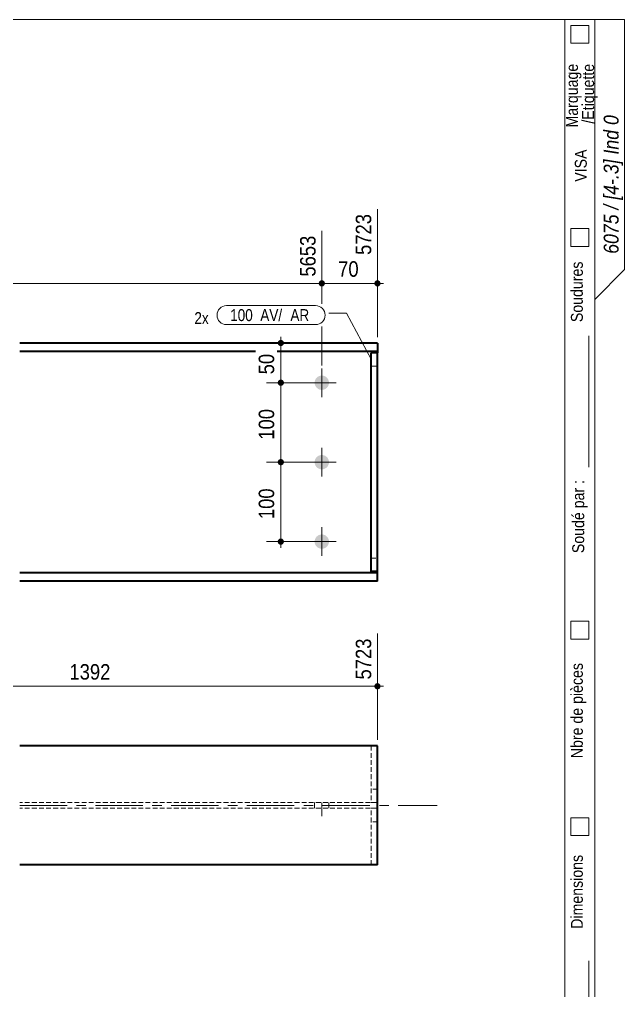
# Model space of a CAD drawing. Header units: millimetres. Extents: x 2 to 410, y 5 to 282.
# Drawn here: x 308.5 to 410, y 119 to 282 of the extents above; entities that cross this region are included whole.
import ezdxf

# ---------------------------------------------------------------- set-up
doc = ezdxf.new("R2010")
doc.units = ezdxf.units.MM
for name, pattern in [('AXES', [12.7, 7.9375, -1.5875, 1.5875, -1.5875]), ('CACHE2', [1.190625, 0.79375, -0.396875]), ('INTERROMPUX2', [9.525, 6.35, -3.175])]:
    doc.linetypes.add(name, pattern=pattern)
for name, color, linetype, lineweight in [('Autre type objet', 1, 'Continuous', 0), ('Axe', 1, 'Continuous', 0), ('Boulon', 7, 'Continuous', 0), ('Cache', 7, 'Continuous', 0), ('Cotation', 7, 'Continuous', 0), ('Feuille dessin', 5, 'Continuous', 0), ('Piece', 2, 'Continuous', 0), ('Repère pièce', 3, 'Continuous', 0)]:
    doc.layers.add(name, color=color, linetype=linetype, lineweight=lineweight)
doc.styles.add('ARIAL', font='ARIAL.TTF')
doc.styles.add('ARIAL_ITALIC', font='ARIALI.TTF')
doc.styles.add('COMIC_SANS_MS', font='COMIC.TTF')

# ---------------------------------------------------------------- blocks, each defined once
blk = doc.blocks.new('*A6')
at = {"layer": 'Boulon'}
for points in [[(360.42, 220.99), (360.42, 220.96), (360.42, 220.93), (360.41, 220.9), (360.41, 220.87), (360.41, 220.85), (360.4, 220.82), (360.4, 220.79), (360.39, 220.76), (360.38, 220.73), (360.38, 220.7), (360.37, 220.67), (360.36, 220.64), (360.35, 220.62), (360.34, 220.59), (360.33, 220.56), (360.32, 220.54), (360.3, 220.51), (360.29, 220.48), (360.28, 220.46), (360.26, 220.43), (360.25, 220.4), (360.23, 220.38), (360.22, 220.35), (360.2, 220.33), (360.18, 220.31), (360.17, 220.28), (360.15, 220.26), (360.13, 220.24), (360.11, 220.22), (360.09, 220.19), (360.07, 220.17), (360.05, 220.15), (360.03, 220.13), (360, 220.11), (359.98, 220.09), (359.96, 220.08), (359.93, 220.06), (359.91, 220.04), (359.89, 220.02), (359.86, 220.01), (359.84, 219.99), (359.81, 219.98), (359.79, 219.96), (359.76, 219.95), (359.73, 219.94), (359.71, 219.92), (359.68, 219.91), (359.65, 219.9), (359.62, 219.89), (359.6, 219.88), (359.57, 219.87), (359.54, 219.86), (359.51, 219.86), (359.48, 219.85), (359.45, 219.84), (359.42, 219.84), (359.4, 219.83), (359.37, 219.83), (359.34, 219.83), (359.31, 219.82), (359.28, 219.82), (359.25, 219.82), (359.22, 219.82), (359.19, 219.82), (359.16, 219.82), (359.13, 219.82), (359.1, 219.83), (359.07, 219.83), (359.04, 219.83), (359.01, 219.84), (358.99, 219.84), (358.96, 219.85), (358.93, 219.86), (358.9, 219.86), (358.87, 219.87), (358.84, 219.88), (358.82, 219.89), (358.79, 219.9), (358.76, 219.91), (358.73, 219.92), (358.71, 219.94), (358.68, 219.95), (358.65, 219.96), (358.63, 219.98), (358.6, 219.99), (358.58, 220.01), (358.55, 220.02), (358.53, 220.04), (358.5, 220.06), (358.48, 220.08), (358.46, 220.09), (358.44, 220.11), (358.41, 220.13), (358.39, 220.15), (358.37, 220.17), (358.35, 220.19), (358.33, 220.22), (358.31, 220.24), (358.29, 220.26), (358.27, 220.28), (358.26, 220.31), (358.24, 220.33), (358.22, 220.35), (358.21, 220.38), (358.19, 220.4), (358.18, 220.43), (358.16, 220.46), (358.15, 220.48), (358.13, 220.51), (358.12, 220.54), (358.11, 220.56), (358.1, 220.59), (358.09, 220.62), (358.08, 220.64), (358.07, 220.67), (358.06, 220.7), (358.06, 220.73), (358.05, 220.76), (358.04, 220.79), (358.04, 220.82), (358.03, 220.85), (358.03, 220.87), (358.03, 220.9), (358.02, 220.93), (358.02, 220.96), (358.02, 220.99), (358.02, 221.02), (358.02, 221.05), (358.02, 221.08), (358.02, 221.11), (358.03, 221.14), (358.03, 221.17), (358.03, 221.2), (358.04, 221.23), (358.04, 221.26), (358.05, 221.28), (358.06, 221.31), (358.06, 221.34), (358.07, 221.37), (358.08, 221.4), (358.09, 221.43), (358.1, 221.45), (358.11, 221.48), (358.12, 221.51), (358.13, 221.53), (358.15, 221.56), (358.16, 221.59), (358.18, 221.61), (358.19, 221.64), (358.21, 221.66), (358.22, 221.69), (358.24, 221.71), (358.26, 221.74), (358.27, 221.76), (358.29, 221.78), (358.31, 221.81), (358.33, 221.83), (358.35, 221.85), (358.37, 221.87), (358.39, 221.89), (358.41, 221.91), (358.44, 221.93), (358.46, 221.95), (358.48, 221.97), (358.5, 221.99), (358.53, 222), (358.55, 222.02), (358.58, 222.04), (358.6, 222.05), (358.63, 222.07), (358.65, 222.08), (358.68, 222.09), (358.71, 222.11), (358.73, 222.12), (358.76, 222.13), (358.79, 222.14), (358.82, 222.15), (358.84, 222.16), (358.87, 222.17), (358.9, 222.18), (358.93, 222.19), (358.96, 222.19), (358.99, 222.2), (359.01, 222.2), (359.04, 222.21), (359.07, 222.21), (359.1, 222.22), (359.13, 222.22), (359.16, 222.22), (359.19, 222.22), (359.22, 222.22), (359.25, 222.22), (359.28, 222.22), (359.31, 222.22), (359.34, 222.22), (359.37, 222.21), (359.4, 222.21), (359.42, 222.2), (359.45, 222.2), (359.48, 222.19), (359.51, 222.19), (359.54, 222.18), (359.57, 222.17), (359.6, 222.16), (359.62, 222.15), (359.65, 222.14), (359.68, 222.13), (359.71, 222.12), (359.73, 222.11), (359.76, 222.09), (359.79, 222.08), (359.81, 222.07), (359.84, 222.05), (359.86, 222.04), (359.89, 222.02), (359.91, 222), (359.93, 221.99), (359.96, 221.97), (359.98, 221.95), (360, 221.93), (360.03, 221.91), (360.05, 221.89), (360.07, 221.87), (360.09, 221.85), (360.11, 221.83), (360.13, 221.81), (360.15, 221.78), (360.17, 221.76), (360.18, 221.74), (360.2, 221.71), (360.22, 221.69), (360.23, 221.66), (360.25, 221.64), (360.26, 221.61), (360.28, 221.59), (360.29, 221.56), (360.3, 221.53), (360.32, 221.51), (360.33, 221.48), (360.34, 221.45), (360.35, 221.43), (360.36, 221.4), (360.37, 221.37), (360.38, 221.34), (360.38, 221.31), (360.39, 221.28), (360.4, 221.26), (360.4, 221.23), (360.41, 221.2), (360.41, 221.17), (360.41, 221.14), (360.42, 221.11), (360.42, 221.08), (360.42, 221.05), (360.42, 221.02)], [(360.42, 207.66), (360.42, 207.63), (360.42, 207.6), (360.41, 207.57), (360.41, 207.54), (360.41, 207.51), (360.4, 207.48), (360.4, 207.45), (360.39, 207.43), (360.38, 207.4), (360.38, 207.37), (360.37, 207.34), (360.36, 207.31), (360.35, 207.28), (360.34, 207.26), (360.33, 207.23), (360.32, 207.2), (360.3, 207.17), (360.29, 207.15), (360.28, 207.12), (360.26, 207.1), (360.25, 207.07), (360.23, 207.05), (360.22, 207.02), (360.2, 207), (360.18, 206.97), (360.17, 206.95), (360.15, 206.93), (360.13, 206.9), (360.11, 206.88), (360.09, 206.86), (360.07, 206.84), (360.05, 206.82), (360.03, 206.8), (360, 206.78), (359.98, 206.76), (359.96, 206.74), (359.93, 206.72), (359.91, 206.71), (359.89, 206.69), (359.86, 206.67), (359.84, 206.66), (359.81, 206.64), (359.79, 206.63), (359.76, 206.62), (359.73, 206.6), (359.71, 206.59), (359.68, 206.58), (359.65, 206.57), (359.62, 206.56), (359.6, 206.55), (359.57, 206.54), (359.54, 206.53), (359.51, 206.52), (359.48, 206.52), (359.45, 206.51), (359.42, 206.51), (359.4, 206.5), (359.37, 206.5), (359.34, 206.49), (359.31, 206.49), (359.28, 206.49), (359.25, 206.49), (359.22, 206.49), (359.19, 206.49), (359.16, 206.49), (359.13, 206.49), (359.1, 206.49), (359.07, 206.5), (359.04, 206.5), (359.01, 206.51), (358.99, 206.51), (358.96, 206.52), (358.93, 206.52), (358.9, 206.53), (358.87, 206.54), (358.84, 206.55), (358.82, 206.56), (358.79, 206.57), (358.76, 206.58), (358.73, 206.59), (358.71, 206.6), (358.68, 206.62), (358.65, 206.63), (358.63, 206.64), (358.6, 206.66), (358.58, 206.67), (358.55, 206.69), (358.53, 206.71), (358.5, 206.72), (358.48, 206.74), (358.46, 206.76), (358.44, 206.78), (358.41, 206.8), (358.39, 206.82), (358.37, 206.84), (358.35, 206.86), (358.33, 206.88), (358.31, 206.9), (358.29, 206.93), (358.27, 206.95), (358.26, 206.97), (358.24, 207), (358.22, 207.02), (358.21, 207.05), (358.19, 207.07), (358.18, 207.1), (358.16, 207.12), (358.15, 207.15), (358.13, 207.17), (358.12, 207.2), (358.11, 207.23), (358.1, 207.26), (358.09, 207.28), (358.08, 207.31), (358.07, 207.34), (358.06, 207.37), (358.06, 207.4), (358.05, 207.43), (358.04, 207.45), (358.04, 207.48), (358.03, 207.51), (358.03, 207.54), (358.03, 207.57), (358.02, 207.6), (358.02, 207.63), (358.02, 207.66), (358.02, 207.69), (358.02, 207.72), (358.02, 207.75), (358.02, 207.78), (358.03, 207.81), (358.03, 207.83), (358.03, 207.86), (358.04, 207.89), (358.04, 207.92), (358.05, 207.95), (358.06, 207.98), (358.06, 208.01), (358.07, 208.04), (358.08, 208.06), (358.09, 208.09), (358.1, 208.12), (358.11, 208.15), (358.12, 208.17), (358.13, 208.2), (358.15, 208.23), (358.16, 208.25), (358.18, 208.28), (358.19, 208.3), (358.21, 208.33), (358.22, 208.35), (358.24, 208.38), (358.26, 208.4), (358.27, 208.43), (358.29, 208.45), (358.31, 208.47), (358.33, 208.49), (358.35, 208.52), (358.37, 208.54), (358.39, 208.56), (358.41, 208.58), (358.44, 208.6), (358.46, 208.62), (358.48, 208.63), (358.5, 208.65), (358.53, 208.67), (358.55, 208.69), (358.58, 208.7), (358.6, 208.72), (358.63, 208.73), (358.65, 208.75), (358.68, 208.76), (358.71, 208.77), (358.73, 208.79), (358.76, 208.8), (358.79, 208.81), (358.82, 208.82), (358.84, 208.83), (358.87, 208.84), (358.9, 208.84), (358.93, 208.85), (358.96, 208.86), (358.99, 208.86), (359.01, 208.87), (359.04, 208.88), (359.07, 208.88), (359.1, 208.88), (359.13, 208.88), (359.16, 208.89), (359.19, 208.89), (359.22, 208.89), (359.25, 208.89), (359.28, 208.89), (359.31, 208.88), (359.34, 208.88), (359.37, 208.88), (359.4, 208.88), (359.42, 208.87), (359.45, 208.86), (359.48, 208.86), (359.51, 208.85), (359.54, 208.84), (359.57, 208.84), (359.6, 208.83), (359.62, 208.82), (359.65, 208.81), (359.68, 208.8), (359.71, 208.79), (359.73, 208.77), (359.76, 208.76), (359.79, 208.75), (359.81, 208.73), (359.84, 208.72), (359.86, 208.7), (359.89, 208.69), (359.91, 208.67), (359.93, 208.65), (359.96, 208.63), (359.98, 208.62), (360, 208.6), (360.03, 208.58), (360.05, 208.56), (360.07, 208.54), (360.09, 208.52), (360.11, 208.49), (360.13, 208.47), (360.15, 208.45), (360.17, 208.43), (360.18, 208.4), (360.2, 208.38), (360.22, 208.35), (360.23, 208.33), (360.25, 208.3), (360.26, 208.28), (360.28, 208.25), (360.29, 208.23), (360.3, 208.2), (360.32, 208.17), (360.33, 208.15), (360.34, 208.12), (360.35, 208.09), (360.36, 208.06), (360.37, 208.04), (360.38, 208.01), (360.38, 207.98), (360.39, 207.95), (360.4, 207.92), (360.4, 207.89), (360.41, 207.86), (360.41, 207.83), (360.41, 207.81), (360.42, 207.78), (360.42, 207.75), (360.42, 207.72), (360.42, 207.69)], [(360.42, 194.33), (360.42, 194.3), (360.42, 194.27), (360.41, 194.24), (360.41, 194.21), (360.41, 194.18), (360.4, 194.15), (360.4, 194.12), (360.39, 194.09), (360.38, 194.06), (360.38, 194.03), (360.37, 194.01), (360.36, 193.98), (360.35, 193.95), (360.34, 193.92), (360.33, 193.9), (360.32, 193.87), (360.3, 193.84), (360.29, 193.82), (360.28, 193.79), (360.26, 193.76), (360.25, 193.74), (360.23, 193.71), (360.22, 193.69), (360.2, 193.66), (360.18, 193.64), (360.17, 193.62), (360.15, 193.59), (360.13, 193.57), (360.11, 193.55), (360.09, 193.53), (360.07, 193.51), (360.05, 193.49), (360.03, 193.47), (360, 193.45), (359.98, 193.43), (359.96, 193.41), (359.93, 193.39), (359.91, 193.37), (359.89, 193.36), (359.86, 193.34), (359.84, 193.33), (359.81, 193.31), (359.79, 193.3), (359.76, 193.28), (359.73, 193.27), (359.71, 193.26), (359.68, 193.25), (359.65, 193.24), (359.62, 193.22), (359.6, 193.22), (359.57, 193.21), (359.54, 193.2), (359.51, 193.19), (359.48, 193.18), (359.45, 193.18), (359.42, 193.17), (359.4, 193.17), (359.37, 193.16), (359.34, 193.16), (359.31, 193.16), (359.28, 193.16), (359.25, 193.16), (359.22, 193.15), (359.19, 193.16), (359.16, 193.16), (359.13, 193.16), (359.1, 193.16), (359.07, 193.16), (359.04, 193.17), (359.01, 193.17), (358.99, 193.18), (358.96, 193.18), (358.93, 193.19), (358.9, 193.2), (358.87, 193.21), (358.84, 193.22), (358.82, 193.22), (358.79, 193.24), (358.76, 193.25), (358.73, 193.26), (358.71, 193.27), (358.68, 193.28), (358.65, 193.3), (358.63, 193.31), (358.6, 193.33), (358.58, 193.34), (358.55, 193.36), (358.53, 193.37), (358.5, 193.39), (358.48, 193.41), (358.46, 193.43), (358.44, 193.45), (358.41, 193.47), (358.39, 193.49), (358.37, 193.51), (358.35, 193.53), (358.33, 193.55), (358.31, 193.57), (358.29, 193.59), (358.27, 193.62), (358.26, 193.64), (358.24, 193.66), (358.22, 193.69), (358.21, 193.71), (358.19, 193.74), (358.18, 193.76), (358.16, 193.79), (358.15, 193.82), (358.13, 193.84), (358.12, 193.87), (358.11, 193.9), (358.1, 193.92), (358.09, 193.95), (358.08, 193.98), (358.07, 194.01), (358.06, 194.03), (358.06, 194.06), (358.05, 194.09), (358.04, 194.12), (358.04, 194.15), (358.03, 194.18), (358.03, 194.21), (358.03, 194.24), (358.02, 194.27), (358.02, 194.3), (358.02, 194.33), (358.02, 194.35), (358.02, 194.38), (358.02, 194.41), (358.02, 194.44), (358.03, 194.47), (358.03, 194.5), (358.03, 194.53), (358.04, 194.56), (358.04, 194.59), (358.05, 194.62), (358.06, 194.65), (358.06, 194.67), (358.07, 194.7), (358.08, 194.73), (358.09, 194.76), (358.1, 194.79), (358.11, 194.81), (358.12, 194.84), (358.13, 194.87), (358.15, 194.89), (358.16, 194.92), (358.18, 194.95), (358.19, 194.97), (358.21, 195), (358.22, 195.02), (358.24, 195.05), (358.26, 195.07), (358.27, 195.09), (358.29, 195.12), (358.31, 195.14), (358.33, 195.16), (358.35, 195.18), (358.37, 195.2), (358.39, 195.22), (358.41, 195.24), (358.44, 195.26), (358.46, 195.28), (358.48, 195.3), (358.5, 195.32), (358.53, 195.34), (358.55, 195.35), (358.58, 195.37), (358.6, 195.38), (358.63, 195.4), (358.65, 195.41), (358.68, 195.43), (358.71, 195.44), (358.73, 195.45), (358.76, 195.46), (358.79, 195.47), (358.82, 195.48), (358.84, 195.49), (358.87, 195.5), (358.9, 195.51), (358.93, 195.52), (358.96, 195.53), (358.99, 195.53), (359.01, 195.54), (359.04, 195.54), (359.07, 195.55), (359.1, 195.55), (359.13, 195.55), (359.16, 195.55), (359.19, 195.55), (359.22, 195.55), (359.25, 195.55), (359.28, 195.55), (359.31, 195.55), (359.34, 195.55), (359.37, 195.55), (359.4, 195.54), (359.42, 195.54), (359.45, 195.53), (359.48, 195.53), (359.51, 195.52), (359.54, 195.51), (359.57, 195.5), (359.6, 195.49), (359.62, 195.48), (359.65, 195.47), (359.68, 195.46), (359.71, 195.45), (359.73, 195.44), (359.76, 195.43), (359.79, 195.41), (359.81, 195.4), (359.84, 195.38), (359.86, 195.37), (359.89, 195.35), (359.91, 195.34), (359.93, 195.32), (359.96, 195.3), (359.98, 195.28), (360, 195.26), (360.03, 195.24), (360.05, 195.22), (360.07, 195.2), (360.09, 195.18), (360.11, 195.16), (360.13, 195.14), (360.15, 195.12), (360.17, 195.09), (360.18, 195.07), (360.2, 195.05), (360.22, 195.02), (360.23, 195), (360.25, 194.97), (360.26, 194.95), (360.28, 194.92), (360.29, 194.89), (360.3, 194.87), (360.32, 194.84), (360.33, 194.81), (360.34, 194.79), (360.35, 194.76), (360.36, 194.73), (360.37, 194.7), (360.38, 194.67), (360.38, 194.65), (360.39, 194.62), (360.4, 194.59), (360.4, 194.56), (360.41, 194.53), (360.41, 194.5), (360.41, 194.47), (360.42, 194.44), (360.42, 194.41), (360.42, 194.38), (360.42, 194.35)]]:
    blk.add_hatch(color=256, dxfattribs=at).paths.add_polyline_path(points, flags=17)
at = {"layer": 'Boulon', "linetype": 'Continuous', "lineweight": 0}
for p, q in [((359.22, 223.42), (359.22, 218.62)), ((356.82, 221.02), (361.62, 221.02)), ((359.22, 210.09), (359.22, 205.29)), ((356.82, 207.69), (361.62, 207.69)), ((359.22, 196.75), (359.22, 191.95)), ((356.82, 194.35), (361.62, 194.35))]:
    blk.add_line(p, q, dxfattribs=at)
blk = doc.blocks.new('*A8')
at = {"layer": 'Cache', "color": 7, "linetype": 'CACHE2', "lineweight": 20}
blk.add_line((368.552784, 189.32799), (368.552784, 226.04799), dxfattribs=at)
at = {"layer": 'Piece', "color": 2, "linetype": 'Continuous', "lineweight": 40}
for p, q in [((368.552784, 227.68799), (308.552784, 227.68799)), ((368.552784, 227.68799), (368.552784, 226.04799)), ((348.107013, 226.261323), (308.552784, 226.261323)), ((368.552784, 226.261323), (351.747013, 226.261323)), ((368.552784, 189.114656), (308.552784, 189.114656)), ((368.552784, 187.68799), (368.552784, 189.32799)), ((368.552784, 187.68799), (308.552784, 187.68799))]:
    blk.add_line(p, q, dxfattribs=at)
blk = doc.blocks.new('*A10')
at = {"layer": 'Cache', "color": 7, "linetype": 'CACHE2', "lineweight": 20}
for p, q in [((368.552784, 223.781323), (367.486118, 223.781323)), ((367.486118, 191.594657), (368.552784, 191.594657))]:
    blk.add_line(p, q, dxfattribs=at)
at = {"layer": 'Piece', "color": 2, "linetype": 'Continuous', "lineweight": 40}
for p, q in [((368.552785, 226.04799), (367.486118, 226.04799)), ((367.486118, 189.32799), (367.486118, 226.04799)), ((368.552785, 189.32799), (368.552785, 226.04799)), ((368.552785, 189.32799), (367.486118, 189.32799))]:
    blk.add_line(p, q, dxfattribs=at)
blk = doc.blocks.new('*A11')
at = {"layer": 'Cache', "color": 7, "linetype": 'CACHE2', "lineweight": 20}
for p, q in [((368.552784, 226.04799), (367.486117, 226.04799)), ((367.486118, 226.04799), (367.486118, 189.32799)), ((368.552784, 189.32799), (368.552784, 226.04799)), ((367.486118, 223.781323), (368.552784, 223.781323)), ((367.486118, 191.594657), (368.552784, 191.594657)), ((367.486117, 189.32799), (368.552784, 189.32799))]:
    blk.add_line(p, q, dxfattribs=at)
blk = doc.blocks.new('*A17')
at = {"layer": 'Boulon', "linetype": 'INTERROMPUX2', "lineweight": 0}
for p, q in [((358.019641, 149.601656), (358.019641, 150.548323)), ((358.019641, 149.601656), (358.019641, 150.548323)), ((358.019641, 149.601656), (358.019641, 150.548323)), ((359.219641, 148.268323), (359.219641, 150.548323)), ((359.219641, 148.268323), (359.219641, 150.548323)), ((359.219641, 148.268323), (359.219641, 150.548323)), ((360.419641, 149.601656), (360.419641, 150.548323)), ((360.419641, 149.601656), (360.419641, 150.548323)), ((360.419641, 149.601656), (360.419641, 150.548323))]:
    blk.add_line(p, q, dxfattribs=at)
blk = doc.blocks.new('*A19')
at = {"layer": 'Axe', "color": 1, "linetype": 'AXES', "lineweight": 15}
blk.add_line((308.552784, 150.07499), (378.552784, 150.07499), dxfattribs=at)
at = {"layer": 'Cache', "color": 7, "linetype": 'CACHE2', "lineweight": 20}
for p, q in [((368.552784, 150.548323), (308.552784, 150.548323)), ((368.552784, 149.601656), (308.552784, 149.601656))]:
    blk.add_line(p, q, dxfattribs=at)
at = {"layer": 'Piece', "color": 2, "linetype": 'Continuous', "lineweight": 40}
for p, q in [((368.552784, 160.07499), (308.552784, 160.07499)), ((368.552784, 140.07499), (368.552784, 160.07499)), ((368.552784, 140.07499), (308.552784, 140.07499))]:
    blk.add_line(p, q, dxfattribs=at)
blk = doc.blocks.new('*A21')
at = {"layer": 'Cache', "color": 7, "linetype": 'CACHE2', "lineweight": 20}
for p, q in [((367.486118, 140.088321), (367.486118, 149.588321)), ((367.486118, 149.588321), (368.552784, 149.588321)), ((368.552785, 140.088321), (368.552784, 149.588321)), ((368.552784, 147.321655), (367.486118, 147.321655)), ((368.552785, 140.088321), (367.486118, 140.088321))]:
    blk.add_line(p, q, dxfattribs=at)
blk = doc.blocks.new('*A22')
at = {"layer": 'Cache', "color": 7, "linetype": 'CACHE2', "lineweight": 20}
for p, q in [((368.552784, 160.061655), (367.486117, 160.061655)), ((367.486117, 160.061655), (367.486118, 150.561655)), ((368.552784, 150.561655), (368.552784, 160.061655)), ((368.552784, 152.828321), (367.486118, 152.828321)), ((367.486118, 150.561655), (368.552784, 150.561655))]:
    blk.add_line(p, q, dxfattribs=at)
blk = doc.blocks.new('*A23')
at = {"layer": 'Feuille dessin', "linetype": 'Continuous', "lineweight": 0}
for p, q in [((405, 282), (5, 282)), ((405, 5), (405, 282))]:
    blk.add_line(p, q, dxfattribs=at)
blk = doc.blocks.new('*A24')
at = {"layer": 'Autre type objet', "linetype": 'Continuous', "lineweight": 0}
for p, q in [((400, 37), (400, 282)), ((400, 282), (410, 282)), ((405, 37), (405, 282)), ((410, 282), (410, 240)), ((401, 281), (401, 278)), ((404, 281), (401, 281)), ((404, 278), (404, 281)), ((401, 278), (404, 278)), ((404, 246.898947), (401, 246.898947)), ((401, 246.898947), (401, 243.898947)), ((404, 243.898947), (404, 246.898947)), ((401, 243.898947), (404, 243.898947)), ((410, 240), (405, 235)), ((404, 206.87143), (404, 228.87143)), ((401, 181), (401, 178)), ((404, 181), (401, 181)), ((404, 178), (404, 181)), ((401, 178), (404, 178)), ((401, 148), (401, 145)), ((404, 148), (401, 148)), ((404, 145), (404, 148)), ((401, 145), (404, 145)), ((404, 102), (404, 124))]:
    blk.add_line(p, q, dxfattribs=at)
at = {"layer": 'Autre type objet', "width": 0.85}
for s, height, style, p in [('Marquage', 2, 'ARIAL', (402.175102, 263.861793)), ('/Etiquette', 2, 'ARIAL', (404.882157, 264.509258)), ('6075 / [4-.3] Ind 0', 2.5, 'ARIAL_ITALIC', (409, 242.657715)), ('VISA', 2, 'ARIAL', (403.660159, 254.754913)), ('Soudures', 2, 'ARIAL', (403, 231.189963)), ('Soudé par :', 2, 'ARIAL', (403.230161, 192.415081)), ('Nbre de pièces', 2, 'ARIAL', (403, 158)), ('Dimensions', 2, 'ARIAL', (403, 129.364258))]:
    blk.add_text(s, height=height, rotation=90, dxfattribs=dict(at, style=style)).set_placement(p)
blk = doc.blocks.new('*A34')
at = {"layer": 'Cotation'}
blk.add_hatch(color=256, dxfattribs=at).paths.add_polyline_path([(359.19, 237.17), (359.17, 237.17), (359.14, 237.17), (359.12, 237.18), (359.09, 237.18), (359.07, 237.19), (359.04, 237.2), (359.02, 237.21), (359, 237.22), (358.97, 237.23), (358.95, 237.24), (358.93, 237.26), (358.91, 237.27), (358.89, 237.29), (358.87, 237.3), (358.85, 237.32), (358.83, 237.34), (358.82, 237.36), (358.8, 237.38), (358.79, 237.4), (358.77, 237.42), (358.76, 237.44), (358.75, 237.47), (358.74, 237.49), (358.73, 237.51), (358.72, 237.54), (358.72, 237.56), (358.71, 237.59), (358.71, 237.61), (358.7, 237.64), (358.7, 237.66), (358.7, 237.69), (358.7, 237.71), (358.7, 237.74), (358.71, 237.76), (358.71, 237.79), (358.72, 237.81), (358.72, 237.84), (358.73, 237.86), (358.74, 237.89), (358.75, 237.91), (358.76, 237.93), (358.77, 237.96), (358.79, 237.98), (358.8, 238), (358.82, 238.02), (358.83, 238.04), (358.85, 238.06), (358.87, 238.07), (358.89, 238.09), (358.91, 238.11), (358.93, 238.12), (358.95, 238.13), (358.97, 238.15), (359, 238.16), (359.02, 238.17), (359.04, 238.18), (359.07, 238.19), (359.09, 238.19), (359.12, 238.2), (359.14, 238.2), (359.17, 238.21), (359.19, 238.21), (359.22, 238.21), (359.25, 238.21), (359.27, 238.21), (359.3, 238.2), (359.32, 238.2), (359.35, 238.19), (359.37, 238.19), (359.39, 238.18), (359.42, 238.17), (359.44, 238.16), (359.46, 238.15), (359.49, 238.13), (359.51, 238.12), (359.53, 238.11), (359.55, 238.09), (359.57, 238.07), (359.59, 238.06), (359.6, 238.04), (359.62, 238.02), (359.64, 238), (359.65, 237.98), (359.67, 237.96), (359.68, 237.93), (359.69, 237.91), (359.7, 237.89), (359.71, 237.86), (359.72, 237.84), (359.72, 237.81), (359.73, 237.79), (359.73, 237.76), (359.74, 237.74), (359.74, 237.71), (359.74, 237.69), (359.74, 237.66), (359.74, 237.64), (359.73, 237.61), (359.73, 237.59), (359.72, 237.56), (359.72, 237.54), (359.71, 237.51), (359.7, 237.49), (359.69, 237.47), (359.68, 237.44), (359.67, 237.42), (359.65, 237.4), (359.64, 237.38), (359.62, 237.36), (359.6, 237.34), (359.59, 237.32), (359.57, 237.3), (359.55, 237.29), (359.53, 237.27), (359.51, 237.26), (359.49, 237.24), (359.46, 237.23), (359.44, 237.22), (359.42, 237.21), (359.39, 237.2), (359.37, 237.19), (359.35, 237.18), (359.32, 237.18), (359.3, 237.17), (359.27, 237.17), (359.25, 237.17), (359.22, 237.17)], flags=17)
at = {"layer": 'Cotation', "linetype": 'Continuous', "lineweight": 0}
for p, q in [((359.22, 234.27), (359.22, 246.54)), ((359.22, 238.73), (359.22, 236.65)), ((201.9, 237.69), (359.22, 237.69)), ((360.26, 237.69), (358.18, 237.69)), ((359.22, 237.69), (360.26, 237.69)), ((359.22, 223.89), (359.22, 230.47))]:
    blk.add_line(p, q, dxfattribs=at)
at = {"layer": 'Cotation'}
blk.add_point((359.22, 237.69), dxfattribs=at)
at = {"layer": 'Cotation', "style": 'ARIAL', "width": 0.85}
blk.add_text('5653', height=2.6, rotation=90.0002, dxfattribs=at).set_placement((358.18, 238.83))
blk = doc.blocks.new('*A35')
at = {"layer": 'Cotation'}
for points in [[(359.19, 237.17), (359.17, 237.17), (359.14, 237.17), (359.12, 237.18), (359.09, 237.18), (359.07, 237.19), (359.04, 237.2), (359.02, 237.21), (359, 237.22), (358.97, 237.23), (358.95, 237.24), (358.93, 237.26), (358.91, 237.27), (358.89, 237.29), (358.87, 237.3), (358.85, 237.32), (358.83, 237.34), (358.82, 237.36), (358.8, 237.38), (358.79, 237.4), (358.77, 237.42), (358.76, 237.44), (358.75, 237.47), (358.74, 237.49), (358.73, 237.51), (358.72, 237.54), (358.72, 237.56), (358.71, 237.59), (358.71, 237.61), (358.7, 237.64), (358.7, 237.66), (358.7, 237.69), (358.7, 237.71), (358.7, 237.74), (358.71, 237.76), (358.71, 237.79), (358.72, 237.81), (358.72, 237.84), (358.73, 237.86), (358.74, 237.89), (358.75, 237.91), (358.76, 237.93), (358.77, 237.96), (358.79, 237.98), (358.8, 238), (358.82, 238.02), (358.83, 238.04), (358.85, 238.06), (358.87, 238.07), (358.89, 238.09), (358.91, 238.11), (358.93, 238.12), (358.95, 238.13), (358.97, 238.15), (359, 238.16), (359.02, 238.17), (359.04, 238.18), (359.07, 238.19), (359.09, 238.19), (359.12, 238.2), (359.14, 238.2), (359.17, 238.21), (359.19, 238.21), (359.22, 238.21), (359.25, 238.21), (359.27, 238.21), (359.3, 238.2), (359.32, 238.2), (359.35, 238.19), (359.37, 238.19), (359.39, 238.18), (359.42, 238.17), (359.44, 238.16), (359.46, 238.15), (359.49, 238.13), (359.51, 238.12), (359.53, 238.11), (359.55, 238.09), (359.57, 238.07), (359.59, 238.06), (359.6, 238.04), (359.62, 238.02), (359.64, 238), (359.65, 237.98), (359.67, 237.96), (359.68, 237.93), (359.69, 237.91), (359.7, 237.89), (359.71, 237.86), (359.72, 237.84), (359.72, 237.81), (359.73, 237.79), (359.73, 237.76), (359.74, 237.74), (359.74, 237.71), (359.74, 237.69), (359.74, 237.66), (359.74, 237.64), (359.73, 237.61), (359.73, 237.59), (359.72, 237.56), (359.72, 237.54), (359.71, 237.51), (359.7, 237.49), (359.69, 237.47), (359.68, 237.44), (359.67, 237.42), (359.65, 237.4), (359.64, 237.38), (359.62, 237.36), (359.6, 237.34), (359.59, 237.32), (359.57, 237.3), (359.55, 237.29), (359.53, 237.27), (359.51, 237.26), (359.49, 237.24), (359.46, 237.23), (359.44, 237.22), (359.42, 237.21), (359.39, 237.2), (359.37, 237.19), (359.35, 237.18), (359.32, 237.18), (359.3, 237.17), (359.27, 237.17), (359.25, 237.17), (359.22, 237.17)], [(368.53, 237.17), (368.5, 237.17), (368.48, 237.17), (368.45, 237.18), (368.43, 237.18), (368.4, 237.19), (368.38, 237.2), (368.35, 237.21), (368.33, 237.22), (368.31, 237.23), (368.29, 237.24), (368.26, 237.26), (368.24, 237.27), (368.22, 237.29), (368.2, 237.3), (368.19, 237.32), (368.17, 237.34), (368.15, 237.36), (368.14, 237.38), (368.12, 237.4), (368.11, 237.42), (368.09, 237.44), (368.08, 237.47), (368.07, 237.49), (368.06, 237.51), (368.06, 237.54), (368.05, 237.56), (368.04, 237.59), (368.04, 237.61), (368.04, 237.64), (368.03, 237.66), (368.03, 237.69), (368.03, 237.71), (368.04, 237.74), (368.04, 237.76), (368.04, 237.79), (368.05, 237.81), (368.06, 237.84), (368.06, 237.86), (368.07, 237.89), (368.08, 237.91), (368.09, 237.93), (368.11, 237.96), (368.12, 237.98), (368.14, 238), (368.15, 238.02), (368.17, 238.04), (368.19, 238.06), (368.2, 238.07), (368.22, 238.09), (368.24, 238.11), (368.26, 238.12), (368.29, 238.13), (368.31, 238.15), (368.33, 238.16), (368.35, 238.17), (368.38, 238.18), (368.4, 238.19), (368.43, 238.19), (368.45, 238.2), (368.48, 238.2), (368.5, 238.21), (368.53, 238.21), (368.55, 238.21), (368.58, 238.21), (368.6, 238.21), (368.63, 238.2), (368.65, 238.2), (368.68, 238.19), (368.7, 238.19), (368.73, 238.18), (368.75, 238.17), (368.78, 238.16), (368.8, 238.15), (368.82, 238.13), (368.84, 238.12), (368.86, 238.11), (368.88, 238.09), (368.9, 238.07), (368.92, 238.06), (368.94, 238.04), (368.95, 238.02), (368.97, 238), (368.99, 237.98), (369, 237.96), (369.01, 237.93), (369.02, 237.91), (369.03, 237.89), (369.04, 237.86), (369.05, 237.84), (369.06, 237.81), (369.06, 237.79), (369.07, 237.76), (369.07, 237.74), (369.07, 237.71), (369.07, 237.69), (369.07, 237.66), (369.07, 237.64), (369.07, 237.61), (369.06, 237.59), (369.06, 237.56), (369.05, 237.54), (369.04, 237.51), (369.03, 237.49), (369.02, 237.47), (369.01, 237.44), (369, 237.42), (368.99, 237.4), (368.97, 237.38), (368.95, 237.36), (368.94, 237.34), (368.92, 237.32), (368.9, 237.3), (368.88, 237.29), (368.86, 237.27), (368.84, 237.26), (368.82, 237.24), (368.8, 237.23), (368.78, 237.22), (368.75, 237.21), (368.73, 237.2), (368.7, 237.19), (368.68, 237.18), (368.65, 237.18), (368.63, 237.17), (368.6, 237.17), (368.58, 237.17), (368.55, 237.17)]]:
    blk.add_hatch(color=256, dxfattribs=at).paths.add_polyline_path(points, flags=17)
at = {"layer": 'Cotation', "linetype": 'Continuous', "lineweight": 0}
for p, q in [((368.55, 228.69), (368.55, 250.18)), ((359.22, 234.27), (359.22, 246.54)), ((359.22, 238.73), (359.22, 236.65)), ((368.55, 238.73), (368.55, 236.65)), ((360.26, 237.69), (358.18, 237.69)), ((359.22, 237.69), (358.18, 237.69)), ((359.22, 237.69), (368.55, 237.69)), ((369.59, 237.69), (367.51, 237.69)), ((368.55, 237.69), (369.59, 237.69)), ((359.22, 223.89), (359.22, 230.47))]:
    blk.add_line(p, q, dxfattribs=at)
at = {"layer": 'Cotation'}
for p in [(359.22, 237.69), (368.55, 237.69)]:
    blk.add_point(p, dxfattribs=at)
at = {"layer": 'Cotation', "style": 'ARIAL', "width": 0.85}
blk.add_text('5723', height=2.6, rotation=90.0002, dxfattribs=at).set_placement((367.51, 242.47))
blk.add_text('70', height=2.6, dxfattribs=at).set_placement((361.96, 238.81))
blk = doc.blocks.new('*A41')
at = {"layer": 'Cotation'}
for points in [[(352.32, 207.17), (352.3, 207.17), (352.27, 207.17), (352.25, 207.18), (352.22, 207.18), (352.2, 207.19), (352.17, 207.2), (352.15, 207.21), (352.12, 207.22), (352.1, 207.23), (352.08, 207.24), (352.06, 207.26), (352.04, 207.27), (352.02, 207.29), (352, 207.3), (351.98, 207.32), (351.96, 207.34), (351.95, 207.36), (351.93, 207.38), (351.91, 207.4), (351.9, 207.42), (351.89, 207.44), (351.88, 207.47), (351.87, 207.49), (351.86, 207.51), (351.85, 207.54), (351.84, 207.56), (351.84, 207.59), (351.83, 207.61), (351.83, 207.64), (351.83, 207.66), (351.83, 207.69), (351.83, 207.71), (351.83, 207.74), (351.83, 207.76), (351.84, 207.79), (351.84, 207.81), (351.85, 207.84), (351.86, 207.86), (351.87, 207.89), (351.88, 207.91), (351.89, 207.93), (351.9, 207.96), (351.91, 207.98), (351.93, 208), (351.95, 208.02), (351.96, 208.04), (351.98, 208.06), (352, 208.07), (352.02, 208.09), (352.04, 208.11), (352.06, 208.12), (352.08, 208.13), (352.1, 208.15), (352.12, 208.16), (352.15, 208.17), (352.17, 208.18), (352.2, 208.19), (352.22, 208.19), (352.25, 208.2), (352.27, 208.2), (352.3, 208.21), (352.32, 208.21), (352.35, 208.21), (352.37, 208.21), (352.4, 208.21), (352.42, 208.2), (352.45, 208.2), (352.47, 208.19), (352.5, 208.19), (352.52, 208.18), (352.55, 208.17), (352.57, 208.16), (352.59, 208.15), (352.61, 208.13), (352.64, 208.12), (352.66, 208.11), (352.68, 208.09), (352.7, 208.07), (352.71, 208.06), (352.73, 208.04), (352.75, 208.02), (352.76, 208), (352.78, 207.98), (352.79, 207.96), (352.81, 207.93), (352.82, 207.91), (352.83, 207.89), (352.84, 207.86), (352.84, 207.84), (352.85, 207.81), (352.86, 207.79), (352.86, 207.76), (352.86, 207.74), (352.87, 207.71), (352.87, 207.69), (352.87, 207.66), (352.86, 207.64), (352.86, 207.61), (352.86, 207.59), (352.85, 207.56), (352.84, 207.54), (352.84, 207.51), (352.83, 207.49), (352.82, 207.47), (352.81, 207.44), (352.79, 207.42), (352.78, 207.4), (352.76, 207.38), (352.75, 207.36), (352.73, 207.34), (352.71, 207.32), (352.7, 207.3), (352.68, 207.29), (352.66, 207.27), (352.64, 207.26), (352.61, 207.24), (352.59, 207.23), (352.57, 207.22), (352.55, 207.21), (352.52, 207.2), (352.5, 207.19), (352.47, 207.18), (352.45, 207.18), (352.42, 207.17), (352.4, 207.17), (352.37, 207.17), (352.35, 207.17)], [(352.32, 193.84), (352.3, 193.84), (352.27, 193.84), (352.25, 193.84), (352.22, 193.85), (352.2, 193.86), (352.17, 193.87), (352.15, 193.87), (352.12, 193.88), (352.1, 193.9), (352.08, 193.91), (352.06, 193.92), (352.04, 193.94), (352.02, 193.95), (352, 193.97), (351.98, 193.99), (351.96, 194.01), (351.95, 194.02), (351.93, 194.04), (351.91, 194.07), (351.9, 194.09), (351.89, 194.11), (351.88, 194.13), (351.87, 194.16), (351.86, 194.18), (351.85, 194.2), (351.84, 194.23), (351.84, 194.25), (351.83, 194.28), (351.83, 194.3), (351.83, 194.33), (351.83, 194.35), (351.83, 194.38), (351.83, 194.41), (351.83, 194.43), (351.84, 194.46), (351.84, 194.48), (351.85, 194.51), (351.86, 194.53), (351.87, 194.55), (351.88, 194.58), (351.89, 194.6), (351.9, 194.62), (351.91, 194.64), (351.93, 194.66), (351.95, 194.68), (351.96, 194.7), (351.98, 194.72), (352, 194.74), (352.02, 194.76), (352.04, 194.77), (352.06, 194.79), (352.08, 194.8), (352.1, 194.81), (352.12, 194.82), (352.15, 194.84), (352.17, 194.84), (352.2, 194.85), (352.22, 194.86), (352.25, 194.86), (352.27, 194.87), (352.3, 194.87), (352.32, 194.87), (352.35, 194.87), (352.37, 194.87), (352.4, 194.87), (352.42, 194.87), (352.45, 194.86), (352.47, 194.86), (352.5, 194.85), (352.52, 194.84), (352.55, 194.84), (352.57, 194.82), (352.59, 194.81), (352.61, 194.8), (352.64, 194.79), (352.66, 194.77), (352.68, 194.76), (352.7, 194.74), (352.71, 194.72), (352.73, 194.7), (352.75, 194.68), (352.76, 194.66), (352.78, 194.64), (352.79, 194.62), (352.81, 194.6), (352.82, 194.58), (352.83, 194.55), (352.84, 194.53), (352.84, 194.51), (352.85, 194.48), (352.86, 194.46), (352.86, 194.43), (352.86, 194.41), (352.87, 194.38), (352.87, 194.35), (352.87, 194.33), (352.86, 194.3), (352.86, 194.28), (352.86, 194.25), (352.85, 194.23), (352.84, 194.2), (352.84, 194.18), (352.83, 194.16), (352.82, 194.13), (352.81, 194.11), (352.79, 194.09), (352.78, 194.07), (352.76, 194.04), (352.75, 194.02), (352.73, 194.01), (352.71, 193.99), (352.7, 193.97), (352.68, 193.95), (352.66, 193.94), (352.64, 193.92), (352.61, 193.91), (352.59, 193.9), (352.57, 193.88), (352.55, 193.87), (352.52, 193.87), (352.5, 193.86), (352.47, 193.85), (352.45, 193.84), (352.42, 193.84), (352.4, 193.84), (352.37, 193.84), (352.35, 193.83)]]:
    blk.add_hatch(color=256, dxfattribs=at).paths.add_polyline_path(points, flags=17)
at = {"layer": 'Cotation', "linetype": 'Continuous', "lineweight": 0}
for p, q in [((352.35, 208.73), (352.35, 206.65)), ((352.35, 207.69), (352.35, 208.73)), ((358.22, 207.69), (349.93, 207.69)), ((351.31, 207.69), (353.39, 207.69)), ((352.35, 194.35), (352.35, 207.69)), ((358.22, 194.35), (349.93, 194.35)), ((351.31, 194.35), (353.39, 194.35)), ((352.35, 195.39), (352.35, 193.31)), ((352.35, 194.35), (352.35, 193.31))]:
    blk.add_line(p, q, dxfattribs=at)
at = {"layer": 'Cotation'}
for p in [(352.35, 207.69), (352.35, 194.35)]:
    blk.add_point(p, dxfattribs=at)
at = {"layer": 'Cotation', "style": 'ARIAL', "width": 0.85}
blk.add_text('100', height=2.6, rotation=90.0002, dxfattribs=at).set_placement((351.23, 198.13))
blk = doc.blocks.new('*A42')
at = {"layer": 'Cotation'}
for points in [[(352.32, 220.5), (352.3, 220.5), (352.27, 220.51), (352.25, 220.51), (352.22, 220.52), (352.2, 220.52), (352.17, 220.53), (352.15, 220.54), (352.12, 220.55), (352.1, 220.56), (352.08, 220.58), (352.06, 220.59), (352.04, 220.6), (352.02, 220.62), (352, 220.64), (351.98, 220.65), (351.96, 220.67), (351.95, 220.69), (351.93, 220.71), (351.91, 220.73), (351.9, 220.75), (351.89, 220.78), (351.88, 220.8), (351.87, 220.82), (351.86, 220.85), (351.85, 220.87), (351.84, 220.89), (351.84, 220.92), (351.83, 220.95), (351.83, 220.97), (351.83, 221), (351.83, 221.02), (351.83, 221.05), (351.83, 221.07), (351.83, 221.1), (351.84, 221.12), (351.84, 221.15), (351.85, 221.17), (351.86, 221.2), (351.87, 221.22), (351.88, 221.24), (351.89, 221.27), (351.9, 221.29), (351.91, 221.31), (351.93, 221.33), (351.95, 221.35), (351.96, 221.37), (351.98, 221.39), (352, 221.41), (352.02, 221.42), (352.04, 221.44), (352.06, 221.45), (352.08, 221.47), (352.1, 221.48), (352.12, 221.49), (352.15, 221.5), (352.17, 221.51), (352.2, 221.52), (352.22, 221.53), (352.25, 221.53), (352.27, 221.54), (352.3, 221.54), (352.32, 221.54), (352.35, 221.54), (352.37, 221.54), (352.4, 221.54), (352.42, 221.54), (352.45, 221.53), (352.47, 221.53), (352.5, 221.52), (352.52, 221.51), (352.55, 221.5), (352.57, 221.49), (352.59, 221.48), (352.61, 221.47), (352.64, 221.45), (352.66, 221.44), (352.68, 221.42), (352.7, 221.41), (352.71, 221.39), (352.73, 221.37), (352.75, 221.35), (352.76, 221.33), (352.78, 221.31), (352.79, 221.29), (352.81, 221.27), (352.82, 221.24), (352.83, 221.22), (352.84, 221.2), (352.84, 221.17), (352.85, 221.15), (352.86, 221.12), (352.86, 221.1), (352.86, 221.07), (352.87, 221.05), (352.87, 221.02), (352.87, 221), (352.86, 220.97), (352.86, 220.95), (352.86, 220.92), (352.85, 220.89), (352.84, 220.87), (352.84, 220.85), (352.83, 220.82), (352.82, 220.8), (352.81, 220.78), (352.79, 220.75), (352.78, 220.73), (352.76, 220.71), (352.75, 220.69), (352.73, 220.67), (352.71, 220.65), (352.7, 220.64), (352.68, 220.62), (352.66, 220.6), (352.64, 220.59), (352.61, 220.58), (352.59, 220.56), (352.57, 220.55), (352.55, 220.54), (352.52, 220.53), (352.5, 220.52), (352.47, 220.52), (352.45, 220.51), (352.42, 220.51), (352.4, 220.5), (352.37, 220.5), (352.35, 220.5)], [(352.32, 207.17), (352.3, 207.17), (352.27, 207.17), (352.25, 207.18), (352.22, 207.18), (352.2, 207.19), (352.17, 207.2), (352.15, 207.21), (352.12, 207.22), (352.1, 207.23), (352.08, 207.24), (352.06, 207.26), (352.04, 207.27), (352.02, 207.29), (352, 207.3), (351.98, 207.32), (351.96, 207.34), (351.95, 207.36), (351.93, 207.38), (351.91, 207.4), (351.9, 207.42), (351.89, 207.44), (351.88, 207.47), (351.87, 207.49), (351.86, 207.51), (351.85, 207.54), (351.84, 207.56), (351.84, 207.59), (351.83, 207.61), (351.83, 207.64), (351.83, 207.66), (351.83, 207.69), (351.83, 207.71), (351.83, 207.74), (351.83, 207.76), (351.84, 207.79), (351.84, 207.81), (351.85, 207.84), (351.86, 207.86), (351.87, 207.89), (351.88, 207.91), (351.89, 207.93), (351.9, 207.96), (351.91, 207.98), (351.93, 208), (351.95, 208.02), (351.96, 208.04), (351.98, 208.06), (352, 208.07), (352.02, 208.09), (352.04, 208.11), (352.06, 208.12), (352.08, 208.13), (352.1, 208.15), (352.12, 208.16), (352.15, 208.17), (352.17, 208.18), (352.2, 208.19), (352.22, 208.19), (352.25, 208.2), (352.27, 208.2), (352.3, 208.21), (352.32, 208.21), (352.35, 208.21), (352.37, 208.21), (352.4, 208.21), (352.42, 208.2), (352.45, 208.2), (352.47, 208.19), (352.5, 208.19), (352.52, 208.18), (352.55, 208.17), (352.57, 208.16), (352.59, 208.15), (352.61, 208.13), (352.64, 208.12), (352.66, 208.11), (352.68, 208.09), (352.7, 208.07), (352.71, 208.06), (352.73, 208.04), (352.75, 208.02), (352.76, 208), (352.78, 207.98), (352.79, 207.96), (352.81, 207.93), (352.82, 207.91), (352.83, 207.89), (352.84, 207.86), (352.84, 207.84), (352.85, 207.81), (352.86, 207.79), (352.86, 207.76), (352.86, 207.74), (352.87, 207.71), (352.87, 207.69), (352.87, 207.66), (352.86, 207.64), (352.86, 207.61), (352.86, 207.59), (352.85, 207.56), (352.84, 207.54), (352.84, 207.51), (352.83, 207.49), (352.82, 207.47), (352.81, 207.44), (352.79, 207.42), (352.78, 207.4), (352.76, 207.38), (352.75, 207.36), (352.73, 207.34), (352.71, 207.32), (352.7, 207.3), (352.68, 207.29), (352.66, 207.27), (352.64, 207.26), (352.61, 207.24), (352.59, 207.23), (352.57, 207.22), (352.55, 207.21), (352.52, 207.2), (352.5, 207.19), (352.47, 207.18), (352.45, 207.18), (352.42, 207.17), (352.4, 207.17), (352.37, 207.17), (352.35, 207.17)]]:
    blk.add_hatch(color=256, dxfattribs=at).paths.add_polyline_path(points, flags=17)
at = {"layer": 'Cotation', "linetype": 'Continuous', "lineweight": 0}
for p, q in [((352.35, 222.06), (352.35, 219.98)), ((352.35, 221.02), (352.35, 222.06)), ((358.22, 221.02), (349.93, 221.02)), ((351.31, 221.02), (353.39, 221.02)), ((352.35, 207.69), (352.35, 221.02)), ((352.35, 208.73), (352.35, 206.65)), ((358.22, 207.69), (349.93, 207.69)), ((351.31, 207.69), (353.39, 207.69)), ((352.35, 207.69), (352.35, 206.65))]:
    blk.add_line(p, q, dxfattribs=at)
at = {"layer": 'Cotation'}
for p in [(352.35, 221.02), (352.35, 207.69)]:
    blk.add_point(p, dxfattribs=at)
at = {"layer": 'Cotation', "style": 'ARIAL', "width": 0.85}
blk.add_text('100', height=2.6, rotation=90.0002, dxfattribs=at).set_placement((351.23, 211.46))
blk = doc.blocks.new('*A43')
at = {"layer": 'Cotation'}
for points in [[(352.32, 227.17), (352.3, 227.17), (352.27, 227.17), (352.25, 227.18), (352.22, 227.18), (352.2, 227.19), (352.17, 227.2), (352.15, 227.21), (352.12, 227.22), (352.1, 227.23), (352.08, 227.24), (352.06, 227.26), (352.04, 227.27), (352.02, 227.29), (352, 227.3), (351.98, 227.32), (351.96, 227.34), (351.95, 227.36), (351.93, 227.38), (351.91, 227.4), (351.9, 227.42), (351.89, 227.44), (351.88, 227.47), (351.87, 227.49), (351.86, 227.51), (351.85, 227.54), (351.84, 227.56), (351.84, 227.59), (351.83, 227.61), (351.83, 227.64), (351.83, 227.66), (351.83, 227.69), (351.83, 227.71), (351.83, 227.74), (351.83, 227.76), (351.84, 227.79), (351.84, 227.81), (351.85, 227.84), (351.86, 227.86), (351.87, 227.89), (351.88, 227.91), (351.89, 227.93), (351.9, 227.96), (351.91, 227.98), (351.93, 228), (351.95, 228.02), (351.96, 228.04), (351.98, 228.06), (352, 228.07), (352.02, 228.09), (352.04, 228.11), (352.06, 228.12), (352.08, 228.13), (352.1, 228.15), (352.12, 228.16), (352.15, 228.17), (352.17, 228.18), (352.2, 228.19), (352.22, 228.19), (352.25, 228.2), (352.27, 228.2), (352.3, 228.21), (352.32, 228.21), (352.35, 228.21), (352.37, 228.21), (352.4, 228.21), (352.42, 228.2), (352.45, 228.2), (352.47, 228.19), (352.5, 228.19), (352.52, 228.18), (352.55, 228.17), (352.57, 228.16), (352.59, 228.15), (352.61, 228.13), (352.64, 228.12), (352.66, 228.11), (352.68, 228.09), (352.7, 228.07), (352.71, 228.06), (352.73, 228.04), (352.75, 228.02), (352.76, 228), (352.78, 227.98), (352.79, 227.96), (352.81, 227.93), (352.82, 227.91), (352.83, 227.89), (352.84, 227.86), (352.84, 227.84), (352.85, 227.81), (352.86, 227.79), (352.86, 227.76), (352.86, 227.74), (352.87, 227.71), (352.87, 227.69), (352.87, 227.66), (352.86, 227.64), (352.86, 227.61), (352.86, 227.59), (352.85, 227.56), (352.84, 227.54), (352.84, 227.51), (352.83, 227.49), (352.82, 227.47), (352.81, 227.44), (352.79, 227.42), (352.78, 227.4), (352.76, 227.38), (352.75, 227.36), (352.73, 227.34), (352.71, 227.32), (352.7, 227.3), (352.68, 227.29), (352.66, 227.27), (352.64, 227.26), (352.61, 227.24), (352.59, 227.23), (352.57, 227.22), (352.55, 227.21), (352.52, 227.2), (352.5, 227.19), (352.47, 227.18), (352.45, 227.18), (352.42, 227.17), (352.4, 227.17), (352.37, 227.17), (352.35, 227.17)], [(352.32, 220.5), (352.3, 220.5), (352.27, 220.51), (352.25, 220.51), (352.22, 220.52), (352.2, 220.52), (352.17, 220.53), (352.15, 220.54), (352.12, 220.55), (352.1, 220.56), (352.08, 220.58), (352.06, 220.59), (352.04, 220.6), (352.02, 220.62), (352, 220.64), (351.98, 220.65), (351.96, 220.67), (351.95, 220.69), (351.93, 220.71), (351.91, 220.73), (351.9, 220.75), (351.89, 220.78), (351.88, 220.8), (351.87, 220.82), (351.86, 220.85), (351.85, 220.87), (351.84, 220.89), (351.84, 220.92), (351.83, 220.95), (351.83, 220.97), (351.83, 221), (351.83, 221.02), (351.83, 221.05), (351.83, 221.07), (351.83, 221.1), (351.84, 221.12), (351.84, 221.15), (351.85, 221.17), (351.86, 221.2), (351.87, 221.22), (351.88, 221.24), (351.89, 221.27), (351.9, 221.29), (351.91, 221.31), (351.93, 221.33), (351.95, 221.35), (351.96, 221.37), (351.98, 221.39), (352, 221.41), (352.02, 221.42), (352.04, 221.44), (352.06, 221.45), (352.08, 221.47), (352.1, 221.48), (352.12, 221.49), (352.15, 221.5), (352.17, 221.51), (352.2, 221.52), (352.22, 221.53), (352.25, 221.53), (352.27, 221.54), (352.3, 221.54), (352.32, 221.54), (352.35, 221.54), (352.37, 221.54), (352.4, 221.54), (352.42, 221.54), (352.45, 221.53), (352.47, 221.53), (352.5, 221.52), (352.52, 221.51), (352.55, 221.5), (352.57, 221.49), (352.59, 221.48), (352.61, 221.47), (352.64, 221.45), (352.66, 221.44), (352.68, 221.42), (352.7, 221.41), (352.71, 221.39), (352.73, 221.37), (352.75, 221.35), (352.76, 221.33), (352.78, 221.31), (352.79, 221.29), (352.81, 221.27), (352.82, 221.24), (352.83, 221.22), (352.84, 221.2), (352.84, 221.17), (352.85, 221.15), (352.86, 221.12), (352.86, 221.1), (352.86, 221.07), (352.87, 221.05), (352.87, 221.02), (352.87, 221), (352.86, 220.97), (352.86, 220.95), (352.86, 220.92), (352.85, 220.89), (352.84, 220.87), (352.84, 220.85), (352.83, 220.82), (352.82, 220.8), (352.81, 220.78), (352.79, 220.75), (352.78, 220.73), (352.76, 220.71), (352.75, 220.69), (352.73, 220.67), (352.71, 220.65), (352.7, 220.64), (352.68, 220.62), (352.66, 220.6), (352.64, 220.59), (352.61, 220.58), (352.59, 220.56), (352.57, 220.55), (352.55, 220.54), (352.52, 220.53), (352.5, 220.52), (352.47, 220.52), (352.45, 220.51), (352.42, 220.51), (352.4, 220.5), (352.37, 220.5), (352.35, 220.5)]]:
    blk.add_hatch(color=256, dxfattribs=at).paths.add_polyline_path(points, flags=17)
at = {"layer": 'Cotation', "linetype": 'Continuous', "lineweight": 0}
for p, q in [((352.35, 228.73), (352.35, 226.65)), ((352.35, 227.69), (352.35, 228.73)), ((352.55, 227.69), (349.93, 227.69)), ((351.31, 227.69), (353.39, 227.69)), ((352.35, 221.02), (352.35, 227.69)), ((352.35, 222.06), (352.35, 219.98)), ((358.22, 221.02), (349.93, 221.02)), ((351.31, 221.02), (353.39, 221.02)), ((352.35, 221.02), (352.35, 219.98))]:
    blk.add_line(p, q, dxfattribs=at)
at = {"layer": 'Cotation'}
for p in [(352.35, 227.69), (352.35, 221.02)]:
    blk.add_point(p, dxfattribs=at)
at = {"layer": 'Cotation', "style": 'ARIAL', "width": 0.85}
blk.add_text('50', height=2.6, rotation=90.0002, dxfattribs=at).set_placement((351.23, 222.43))
blk = doc.blocks.new('*A50')
at = {"layer": 'Repère pièce', "linetype": 'Continuous', "lineweight": 0}
for p, q in [((343.244787, 233.969038), (358.177599, 233.969038)), ((363.377599, 232.719038), (360.377599, 232.719038)), ((367.579607, 224.88199), (363.377599, 232.719038)), ((358.177599, 230.769038), (343.244787, 230.769038))]:
    blk.add_line(p, q, dxfattribs=at)
for centre, start, end in [((343.244787, 232.369038), 90, 270), ((358.177599, 232.369038), 270, 90)]:
    blk.add_arc(centre, 1.6, start, end, dxfattribs=at)
at = {"layer": 'Repère pièce', "style": 'COMIC_SANS_MS', "width": 0.85}
for s, p in [('100', (343.844787, 231.369038)), ('AV/', (348.900842, 231.369038)), ('AR', (353.950646, 231.369038)), ('2x', (337.842638, 230.869038))]:
    blk.add_text(s, height=2, dxfattribs=at).set_placement(p)
blk = doc.blocks.new('*A54')
at = {"layer": 'Cotation'}
for points in [[(272.92, 169.56), (272.89, 169.56), (272.87, 169.56), (272.84, 169.56), (272.82, 169.57), (272.79, 169.58), (272.77, 169.59), (272.74, 169.59), (272.72, 169.6), (272.7, 169.62), (272.67, 169.63), (272.65, 169.64), (272.63, 169.66), (272.61, 169.67), (272.59, 169.69), (272.57, 169.71), (272.56, 169.73), (272.54, 169.75), (272.52, 169.77), (272.51, 169.79), (272.5, 169.81), (272.48, 169.83), (272.47, 169.85), (272.46, 169.88), (272.45, 169.9), (272.44, 169.92), (272.44, 169.95), (272.43, 169.97), (272.43, 170), (272.42, 170.02), (272.42, 170.05), (272.42, 170.07), (272.42, 170.1), (272.42, 170.13), (272.43, 170.15), (272.43, 170.18), (272.44, 170.2), (272.44, 170.23), (272.45, 170.25), (272.46, 170.27), (272.47, 170.3), (272.48, 170.32), (272.5, 170.34), (272.51, 170.36), (272.52, 170.38), (272.54, 170.4), (272.56, 170.42), (272.57, 170.44), (272.59, 170.46), (272.61, 170.48), (272.63, 170.49), (272.65, 170.51), (272.67, 170.52), (272.7, 170.53), (272.72, 170.55), (272.74, 170.56), (272.77, 170.56), (272.79, 170.57), (272.82, 170.58), (272.84, 170.58), (272.87, 170.59), (272.89, 170.59), (272.92, 170.59), (272.94, 170.59), (272.97, 170.59), (272.99, 170.59), (273.02, 170.59), (273.04, 170.58), (273.07, 170.58), (273.09, 170.57), (273.12, 170.56), (273.14, 170.56), (273.16, 170.55), (273.19, 170.53), (273.21, 170.52), (273.23, 170.51), (273.25, 170.49), (273.27, 170.48), (273.29, 170.46), (273.31, 170.44), (273.33, 170.42), (273.34, 170.4), (273.36, 170.38), (273.37, 170.36), (273.39, 170.34), (273.4, 170.32), (273.41, 170.3), (273.42, 170.27), (273.43, 170.25), (273.44, 170.23), (273.45, 170.2), (273.45, 170.18), (273.46, 170.15), (273.46, 170.13), (273.46, 170.1), (273.46, 170.07), (273.46, 170.05), (273.46, 170.02), (273.46, 170), (273.45, 169.97), (273.45, 169.95), (273.44, 169.92), (273.43, 169.9), (273.42, 169.88), (273.41, 169.85), (273.4, 169.83), (273.39, 169.81), (273.37, 169.79), (273.36, 169.77), (273.34, 169.75), (273.33, 169.73), (273.31, 169.71), (273.29, 169.69), (273.27, 169.67), (273.25, 169.66), (273.23, 169.64), (273.21, 169.63), (273.19, 169.62), (273.16, 169.6), (273.14, 169.59), (273.12, 169.59), (273.09, 169.58), (273.07, 169.57), (273.04, 169.56), (273.02, 169.56), (272.99, 169.56), (272.97, 169.56), (272.94, 169.55)], [(368.53, 169.56), (368.5, 169.56), (368.48, 169.56), (368.45, 169.56), (368.43, 169.57), (368.4, 169.58), (368.38, 169.59), (368.35, 169.59), (368.33, 169.6), (368.31, 169.62), (368.29, 169.63), (368.26, 169.64), (368.24, 169.66), (368.22, 169.67), (368.2, 169.69), (368.19, 169.71), (368.17, 169.73), (368.15, 169.75), (368.14, 169.77), (368.12, 169.79), (368.11, 169.81), (368.09, 169.83), (368.08, 169.85), (368.07, 169.88), (368.06, 169.9), (368.06, 169.92), (368.05, 169.95), (368.04, 169.97), (368.04, 170), (368.04, 170.02), (368.03, 170.05), (368.03, 170.07), (368.03, 170.1), (368.04, 170.13), (368.04, 170.15), (368.04, 170.18), (368.05, 170.2), (368.06, 170.23), (368.06, 170.25), (368.07, 170.27), (368.08, 170.3), (368.09, 170.32), (368.11, 170.34), (368.12, 170.36), (368.14, 170.38), (368.15, 170.4), (368.17, 170.42), (368.19, 170.44), (368.2, 170.46), (368.22, 170.48), (368.24, 170.49), (368.26, 170.51), (368.29, 170.52), (368.31, 170.53), (368.33, 170.55), (368.35, 170.56), (368.38, 170.56), (368.4, 170.57), (368.43, 170.58), (368.45, 170.58), (368.48, 170.59), (368.5, 170.59), (368.53, 170.59), (368.55, 170.59), (368.58, 170.59), (368.6, 170.59), (368.63, 170.59), (368.65, 170.58), (368.68, 170.58), (368.7, 170.57), (368.73, 170.56), (368.75, 170.56), (368.78, 170.55), (368.8, 170.53), (368.82, 170.52), (368.84, 170.51), (368.86, 170.49), (368.88, 170.48), (368.9, 170.46), (368.92, 170.44), (368.94, 170.42), (368.95, 170.4), (368.97, 170.38), (368.99, 170.36), (369, 170.34), (369.01, 170.32), (369.02, 170.3), (369.03, 170.27), (369.04, 170.25), (369.05, 170.23), (369.06, 170.2), (369.06, 170.18), (369.07, 170.15), (369.07, 170.13), (369.07, 170.1), (369.07, 170.07), (369.07, 170.05), (369.07, 170.02), (369.07, 170), (369.06, 169.97), (369.06, 169.95), (369.05, 169.92), (369.04, 169.9), (369.03, 169.88), (369.02, 169.85), (369.01, 169.83), (369, 169.81), (368.99, 169.79), (368.97, 169.77), (368.95, 169.75), (368.94, 169.73), (368.92, 169.71), (368.9, 169.69), (368.88, 169.67), (368.86, 169.66), (368.84, 169.64), (368.82, 169.63), (368.8, 169.62), (368.78, 169.6), (368.75, 169.59), (368.73, 169.59), (368.7, 169.58), (368.68, 169.57), (368.65, 169.56), (368.63, 169.56), (368.6, 169.56), (368.58, 169.56), (368.55, 169.55)]]:
    blk.add_hatch(color=256, dxfattribs=at).paths.add_polyline_path(points, flags=17)
at = {"layer": 'Cotation', "linetype": 'Continuous', "lineweight": 0}
for p, q in [((272.94, 150.6), (272.94, 178.93)), ((368.55, 161.06), (368.55, 178.93)), ((273.98, 170.07), (271.9, 170.07)), ((272.94, 170.07), (271.9, 170.07)), ((272.94, 171.11), (272.94, 169.03)), ((272.94, 170.07), (368.55, 170.07)), ((369.59, 170.07), (367.51, 170.07)), ((368.55, 171.11), (368.55, 169.03)), ((368.55, 170.07), (369.59, 170.07))]:
    blk.add_line(p, q, dxfattribs=at)
at = {"layer": 'Cotation'}
for p in [(272.94, 170.07), (368.55, 170.07)]:
    blk.add_point(p, dxfattribs=at)
at = {"layer": 'Cotation', "style": 'ARIAL', "width": 0.85}
blk.add_text('5723', height=2.6, rotation=90.0002, dxfattribs=at).set_placement((367.51, 171.21))
blk.add_text('1392', height=2.6, dxfattribs=at).set_placement((316.89, 171.19))

msp = doc.modelspace()

# ---------------------------------------------------------------- block references
at = {"lineweight": 0}
for name in ['*A23', '*A24', '*A34', '*A35', '*A50', '*A43', '*A8', '*A10', '*A11', '*A6', '*A42', '*A41', '*A54', '*A19', '*A22', '*A17', '*A21']:
    msp.add_blockref(name, (0, 0), dxfattribs=at)

doc.saveas('drawing.dxf')
